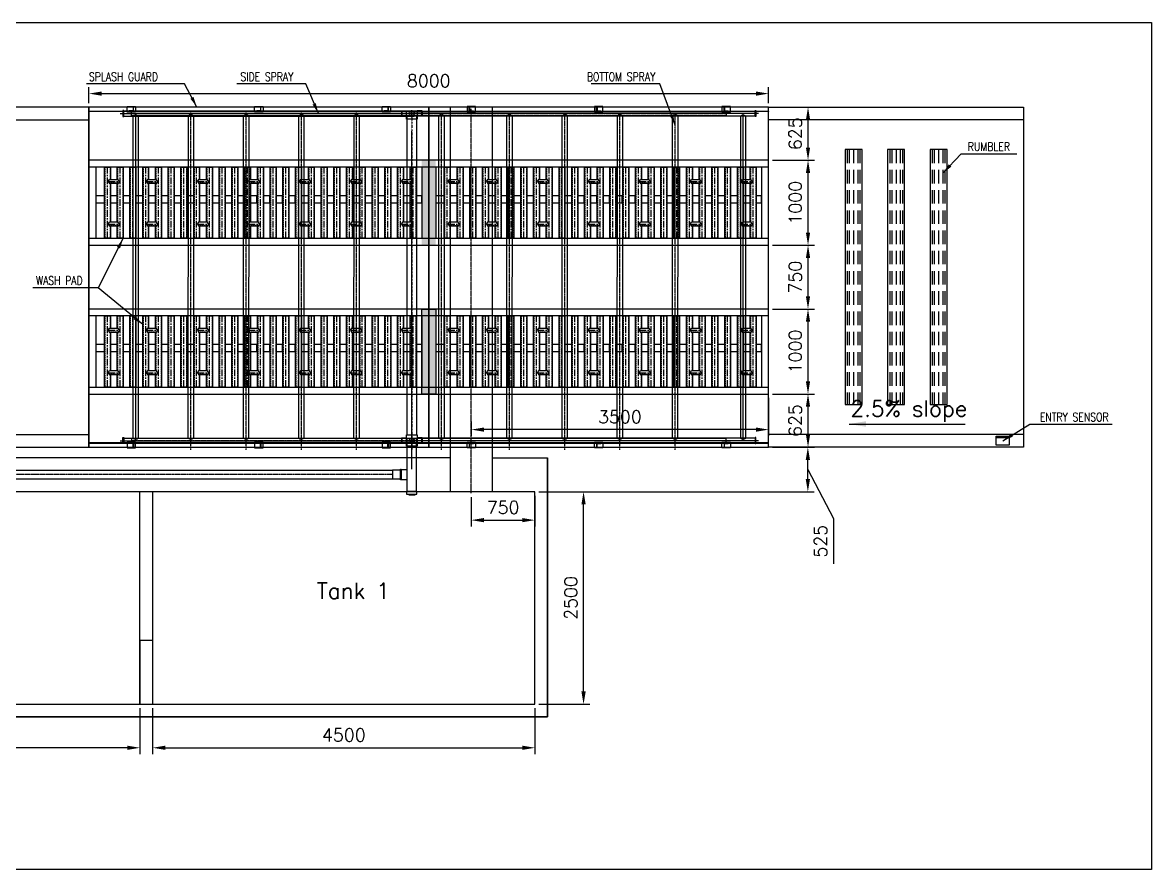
# Model space of a CAD drawing. Header units: millimetres. Extents: x 9 to 20222, y 20 to 9983.
# Drawn here: x 6935 to 20222, y 20 to 9983 of the extents above; entities that cross this region are included whole.
import ezdxf
from ezdxf.enums import TextEntityAlignment as Align

# ---------------------------------------------------------------- set-up
doc = ezdxf.new("R2010")
doc.units = ezdxf.units.MM
doc.header["$LTSCALE"] = 0.25
for name, pattern in [('CENTER', [50.8, 31.75, -6.35, 6.35, -6.35]), ('CENTER2', [1.125, 0.75, -0.125, 0.125, -0.125]), ('HIDDEN', [9.525, 6.35, -3.175])]:
    doc.linetypes.add(name, pattern=pattern)
for name, color, linetype in [('MAIN OBJECT', 3, 'Continuous'), ('PDF_Geometry', 7, 'Continuous'), ('WTS_TXT2', 3, 'Continuous')]:
    doc.layers.add(name, color=color, linetype=linetype)
doc.layers.add('WTS_DIM', color=1, linetype='Continuous', lineweight=15)
doc.styles.add('DIMTEXT', font='swisscl.ttf')
doc.styles.add('RomanS', font='romans.shx')
doc.styles.get("Standard").update_dxf_attribs({"font": 'arial.ttf'})
doc.dimstyles.new('50 DIM', dxfattribs={"dimscale": 50, "dimtxt": 2.5, "dimasz": 2.5, "dimexe": 2.25, "dimexo": 0.8, "dimgap": 0.8, "dimtad": 3, "dimdec": 1, "dimzin": 12, "dimdsep": 46, "dimtxsty": 'DIMTEXT', "dimcen": 0, "dimclrd": 256, "dimclre": 256, "dimclrt": 3, "dimazin": 3, "dimtfac": 1, "dimtdec": 1, "dimtmove": 0, "dimatfit": 0, "dimfxl": 2.25, "dimtolj": 1, "dimarcsym": 1})
doc.dimstyles.new('AM_ANSI$7', dxfattribs={"dimtxt": 0.12, "dimasz": 0.12, "dimexe": 0.1, "dimexo": 0.05, "dimgap": 0.06, "dimtad": 0, "dimtih": 1, "dimtoh": 1, "dimdec": 4, "dimzin": 7, "dimdsep": 46, "dimtxsty": 'Standard', "dimcen": 0, "dimclrd": 256, "dimclre": 256, "dimclrt": 2, "dimadec": 0, "dimazin": 2, "dimtp": 0.1, "dimtm": 0.1, "dimtfac": 0.71, "dimtdec": 4, "dimtofl": 0, "dimtmove": 0, "dimatfit": 3, "dimfxl": 1, "dimtolj": 1, "dimtzin": 7, "dimlwd": -1, "dimlwe": -1, "dimarcsym": 1})
doc.dimstyles.new('SPS-100', dxfattribs={"dimscale": 100, "dimtxt": 2.5, "dimasz": 2.5, "dimexe": 1, "dimexo": 0.625, "dimgap": 1, "dimtad": 1, "dimdec": 0, "dimdsep": 46, "dimtxsty": 'RomanS', "dimcen": 1, "dimclrd": 256, "dimclre": 256, "dimclrt": 4, "dimazin": 0, "dimtfac": 1, "dimtdec": 0, "dimtmove": 0, "dimatfit": 3, "dimfxl": 0.5, "dimarcsym": 1})

# ---------------------------------------------------------------- blocks, each defined once
blk = doc.blocks.new('*D72')
at = {"color": 1, "lineweight": -2, "transparency": 16777216}
for p, q in [((15763, 5613), (16255, 5613)), ((16180, 5138), (16180, 5463)), ((15763, 4988), (16255, 4988))]:
    blk.add_line(p, q, dxfattribs=at)
at = {"color": 1, "transparency": 16777216}
for points in [[(16155, 5463), (16205, 5463), (16180, 5613)], [(16155, 5138), (16205, 5138), (16180, 4988)]]:
    blk.add_solid(points, dxfattribs=at)
at = {"layer": 'Defpoints', "color": 0, "transparency": 16777216}
for p in [(15716, 5613), (16180, 5613), (15716, 4988)]:
    blk.add_point(p, dxfattribs=at)
at = {"color": 4, "transparency": 16777216, "insert": (16030, 5300), "char_height": 150, "attachment_point": 5, "rotation": 90, "style": 'RomanS', "bg_fill": 3, "box_fill_scale": 1.1, "bg_fill_color": 256, "bg_fill_true_color": 13158600, "bg_fill_transparency": 0}
blk.add_mtext('625', dxfattribs=at)
blk = doc.blocks.new('*D73')
at = {"color": 1, "lineweight": -2, "transparency": 16777216}
for p, q in [((15763, 6613), (16255, 6613)), ((16180, 5763), (16180, 6463)), ((15763, 5613), (16255, 5613))]:
    blk.add_line(p, q, dxfattribs=at)
at = {"color": 1, "transparency": 16777216}
for points in [[(16155, 6463), (16205, 6463), (16180, 6613)], [(16155, 5763), (16205, 5763), (16180, 5613)]]:
    blk.add_solid(points, dxfattribs=at)
at = {"layer": 'Defpoints', "color": 0, "transparency": 16777216}
for p in [(15716, 6613), (16180, 6613), (15716, 5613)]:
    blk.add_point(p, dxfattribs=at)
at = {"color": 4, "transparency": 16777216, "insert": (16030, 6113), "char_height": 150, "attachment_point": 5, "rotation": 90, "style": 'RomanS', "bg_fill": 3, "box_fill_scale": 1.1, "bg_fill_color": 256, "bg_fill_true_color": 13158600, "bg_fill_transparency": 0}
blk.add_mtext('1000', dxfattribs=at)
blk = doc.blocks.new('*D74')
at = {"color": 1, "lineweight": -2, "transparency": 16777216}
for p, q in [((15763, 7363), (16255, 7363)), ((16180, 6763), (16180, 7213)), ((15763, 6613), (16255, 6613))]:
    blk.add_line(p, q, dxfattribs=at)
at = {"color": 1, "transparency": 16777216}
for points in [[(16155, 7213), (16205, 7213), (16180, 7363)], [(16155, 6763), (16205, 6763), (16180, 6613)]]:
    blk.add_solid(points, dxfattribs=at)
at = {"layer": 'Defpoints', "color": 0, "transparency": 16777216}
for p in [(15716, 7363), (16180, 7363), (15716, 6613)]:
    blk.add_point(p, dxfattribs=at)
at = {"color": 4, "transparency": 16777216, "insert": (16030, 6988), "char_height": 150, "attachment_point": 5, "rotation": 90, "style": 'RomanS', "bg_fill": 3, "box_fill_scale": 1.1, "bg_fill_color": 256, "bg_fill_true_color": 13158600, "bg_fill_transparency": 0}
blk.add_mtext('750', dxfattribs=at)
blk = doc.blocks.new('*D75')
at = {"color": 1, "lineweight": -2, "transparency": 16777216}
for p, q in [((15763, 8363), (16255, 8363)), ((16180, 7513), (16180, 8213)), ((15763, 7363), (16255, 7363))]:
    blk.add_line(p, q, dxfattribs=at)
at = {"color": 1, "transparency": 16777216}
for points in [[(16155, 8213), (16205, 8213), (16180, 8363)], [(16155, 7513), (16205, 7513), (16180, 7363)]]:
    blk.add_solid(points, dxfattribs=at)
at = {"layer": 'Defpoints', "color": 0, "transparency": 16777216}
for p in [(15716, 8363), (16180, 8363), (15716, 7363)]:
    blk.add_point(p, dxfattribs=at)
at = {"color": 4, "transparency": 16777216, "insert": (16030, 7863), "char_height": 150, "attachment_point": 5, "rotation": 90, "style": 'RomanS', "bg_fill": 3, "box_fill_scale": 1.1, "bg_fill_color": 256, "bg_fill_true_color": 13158600, "bg_fill_transparency": 0}
blk.add_mtext('1000', dxfattribs=at)
blk = doc.blocks.new('*D76')
at = {"color": 1, "lineweight": -2, "transparency": 16777216}
for p, q in [((15763, 8988), (16255, 8988)), ((16180, 8513), (16180, 8838)), ((15763, 8363), (16255, 8363))]:
    blk.add_line(p, q, dxfattribs=at)
at = {"color": 1, "transparency": 16777216}
for points in [[(16155, 8838), (16205, 8838), (16180, 8988)], [(16155, 8513), (16205, 8513), (16180, 8363)]]:
    blk.add_solid(points, dxfattribs=at)
at = {"layer": 'Defpoints', "color": 0, "transparency": 16777216}
for p in [(15716, 8988), (16180, 8988), (15716, 8363)]:
    blk.add_point(p, dxfattribs=at)
at = {"color": 4, "transparency": 16777216, "insert": (16030, 8675), "char_height": 150, "attachment_point": 5, "rotation": 90, "style": 'RomanS', "bg_fill": 3, "box_fill_scale": 1.1, "bg_fill_color": 256, "bg_fill_true_color": 13158600, "bg_fill_transparency": 0}
blk.add_mtext('625', dxfattribs=at)
blk = doc.blocks.new('angle')
at = {"linetype": 'HIDDEN', "ltscale": 10}
for p, q in [((-31, 418), (-31, -418)), ((31, 418), (31, -418))]:
    blk.add_line(p, q, dxfattribs=at)
at = {"linetype": 'CENTER', "ltscale": 10}
blk.add_line((0, -418), (0, 418), dxfattribs=at)
blk.add_lwpolyline([(-35, 418), (35, 418), (35, -418), (-35, -418)], close=True)
blk = doc.blocks.new('*D62')
at = {"color": 1, "lineweight": -2, "transparency": 16777216}
for p, q in [((3817, 1916), (3817, 1376)), ((8317, 1916), (8317, 1376)), ((8167, 1451), (3967, 1451))]:
    blk.add_line(p, q, dxfattribs=at)
at = {"color": 1, "transparency": 16777216}
for points in [[(3967, 1476), (3967, 1426), (3817, 1451)], [(8167, 1476), (8167, 1426), (8317, 1451)]]:
    blk.add_solid(points, dxfattribs=at)
at = {"layer": 'Defpoints', "color": 0, "transparency": 16777216}
for p in [(3817, 1963), (8317, 1963), (3817, 1451)]:
    blk.add_point(p, dxfattribs=at)
at = {"color": 4, "transparency": 16777216, "insert": (6067, 1601), "char_height": 150, "attachment_point": 5, "style": 'RomanS', "bg_fill": 3, "box_fill_scale": 1.1, "bg_fill_color": 256, "bg_fill_true_color": 13158600, "bg_fill_transparency": 0}
blk.add_mtext('4500', dxfattribs=at)
blk = doc.blocks.new('dhdhhd')
blk.add_lwpolyline([(-4000, -1.5), (4000, -1.5), (4000, 1.5), (-4000, 1.5)], close=True)
for points in [[(-3525, -1.5), (-3475, -1.5), (-3475, -51.5), (-3478, -51.5, -0.4142136), (-3481, -48.5), (-3481, -13.5, 0.4142136), (-3487, -7.5), (-3522, -7.5, -0.4142136), (-3525, -4.5)], [(-2025, -1.5), (-1975, -1.5), (-1975, -51.5), (-1978, -51.5, -0.4142136), (-1981, -48.5), (-1981, -13.5, 0.4142136), (-1987, -7.5), (-2022, -7.5, -0.4142136), (-2025, -4.5)], [(-525, -1.5), (-475, -1.5), (-475, -51.5), (-478, -51.5, -0.4142136), (-481, -48.5), (-481, -13.5, 0.4142136), (-487, -7.5), (-522, -7.5, -0.4142136), (-525, -4.5)], [(525, -1.5), (475, -1.5), (475, -51.5), (478, -51.5, 0.4142136), (481, -48.5), (481, -13.5, -0.4142136), (487, -7.5), (522, -7.5, 0.4142136), (525, -4.5)], [(2025, -1.5), (1975, -1.5), (1975, -51.5), (1978, -51.5, 0.4142136), (1981, -48.5), (1981, -13.5, -0.4142136), (1987, -7.5), (2022, -7.5, 0.4142136), (2025, -4.5)], [(3525, -1.5), (3475, -1.5), (3475, -51.5), (3478, -51.5, 0.4142136), (3481, -48.5), (3481, -13.5, -0.4142136), (3487, -7.5), (3522, -7.5, 0.4142136), (3525, -4.5)]]:
    blk.add_lwpolyline(points, format="xyb", close=True)
at = {"layer": 'MAIN OBJECT', "color": 4}
for points in [[(-3450, 8.5), (-3550, 8.5), (-3550, -56.5), (-3450, -56.5)], [(-1950, 8.5), (-2050, 8.5), (-2050, -56.5), (-1950, -56.5)], [(-450, 8.5), (-550, 8.5), (-550, -56.5), (-450, -56.5)], [(450, 8.5), (550, 8.5), (550, -56.5), (450, -56.5)], [(1950, 8.5), (2050, 8.5), (2050, -56.5), (1950, -56.5)], [(3450, 8.5), (3550, 8.5), (3550, -56.5), (3450, -56.5)]]:
    blk.add_lwpolyline(points, close=True, dxfattribs=at)
blk = doc.blocks.new('angle2')
at = {"linetype": 'HIDDEN', "ltscale": 10}
for p, q in [((-181, 836), (-181, 0)), ((-119, 836), (-119, 693)), ((-31, 836), (-31, 693)), ((31, 836), (31, 0)), ((-23, 689), (-127, 689)), ((-23, 647), (-127, 647)), ((-119, 643), (-119, 193)), ((-31, 643), (-31, 193)), ((-23, 189), (-127, 189)), ((-23, 147), (-127, 147)), ((-119, 143), (-119, 0)), ((-31, 143), (-31, 0))]:
    blk.add_line(p, q, dxfattribs=at)
at = {"linetype": 'CENTER', "ltscale": 10}
for p, q in [((-150, 0), (-150, 836)), ((0, 0), (0, 836)), ((-140, 668), (-10, 668)), ((-140, 168), (-10, 168))]:
    blk.add_line(p, q, dxfattribs=at)
for points in [[(-115, 143), (-115, 0), (-185, 0), (-185, 836)], [(-185, 836), (-115, 836), (-115, 693)], [(-35, 693), (-35, 836)], [(-35, 836), (35, 836), (35, 0), (-35, 0), (-35, 143)], [(-140, 668), (-124, 693)], [(-140, 668), (-124, 643)], [(-124, 693), (-26, 693)], [(-10, 668), (-26, 693)], [(-10, 668), (-26, 643)], [(-26, 643), (-124, 643)], [(-115, 643), (-115, 193)], [(-35, 193), (-35, 643)], [(-140, 168), (-124, 193)], [(-140, 168), (-124, 143)], [(-124, 193), (-26, 193)], [(-26, 143), (-124, 143)], [(-10, 168), (-26, 193)], [(-10, 168), (-26, 143)]]:
    blk.add_lwpolyline(points)
blk = doc.blocks.new('ewsd')
for points in [[(-3918, -41), (-3817, -41), (-3817, 41), (-3918, 41)], [(-3747, -41), (-3667, -41), (-3667, 41), (-3747, 41)], [(-3597, -41), (-3517, -41), (-3517, 41), (-3597, 41)], [(-3447, -41), (-3367, -41), (-3367, 41), (-3447, 41)], [(-3297, -41), (-3217, -41), (-3217, 41), (-3297, 41)], [(-3147, -41), (-3067, -41), (-3067, 41), (-3147, 41)], [(-2997, -41), (-2917, -41), (-2917, 41), (-2997, 41)], [(-2847, -41), (-2767, -41), (-2767, 41), (-2847, 41)], [(-2697, -41), (-2617, -41), (-2617, 41), (-2697, 41)], [(-2547, -41), (-2467, -41), (-2467, 41), (-2547, 41)], [(-2397, -41), (-2317, -41), (-2317, 41), (-2397, 41)], [(-2251, -41), (-2172, -41), (-2172, 41), (-2251, 41)], [(-2101, -41), (-2022, -41), (-2022, 41), (-2101, 41)], [(-1951, -41), (-1872, -41), (-1872, 41), (-1951, 41)], [(-1801, -41), (-1722, -41), (-1722, 41), (-1801, 41)], [(-1651, -41), (-1572, -41), (-1572, 41), (-1651, 41)], [(-1497, -41), (-1417, -41), (-1417, 41), (-1497, 41)], [(-1347, -41), (-1267, -41), (-1267, 41), (-1347, 41)], [(-1197, -41), (-1117, -41), (-1117, 41), (-1197, 41)], [(-1047, -41), (-967, -41), (-967, 41), (-1047, 41)], [(-897, -41), (-817, -41), (-817, 41), (-897, 41)], [(-747, -41), (-667, -41), (-667, 41), (-747, 41)], [(-597, -41), (-517, -41), (-517, 41), (-597, 41)], [(-447, -41), (-367, -41), (-367, 41), (-447, 41)], [(-297, -41), (-217, -41), (-217, 41), (-297, 41)], [(-147, -41), (-82, -41), (-82, 41), (-147, 41)]]:
    blk.add_lwpolyline(points, close=True)
blk = doc.blocks.new('*D63')
at = {"color": 1, "lineweight": -2, "transparency": 16777216}
for p, q in [((13013, 4463), (13613, 4463)), ((13538, 2113), (13538, 4313)), ((13013, 1963), (13613, 1963))]:
    blk.add_line(p, q, dxfattribs=at)
at = {"color": 1, "transparency": 16777216}
for points in [[(13513, 4313), (13563, 4313), (13538, 4463)], [(13513, 2113), (13563, 2113), (13538, 1963)]]:
    blk.add_solid(points, dxfattribs=at)
at = {"layer": 'Defpoints', "color": 0, "transparency": 16777216}
for p in [(12966, 4463), (13538, 4463), (12966, 1963)]:
    blk.add_point(p, dxfattribs=at)
at = {"color": 4, "transparency": 16777216, "insert": (13388, 3213), "char_height": 150, "attachment_point": 5, "rotation": 90, "style": 'RomanS', "bg_fill": 3, "box_fill_scale": 1.1, "bg_fill_color": 256, "bg_fill_true_color": 13158600, "bg_fill_transparency": 0}
blk.add_mtext('2500', dxfattribs=at)
blk = doc.blocks.new('*D69')
at = {"color": 1, "lineweight": -2, "transparency": 16777216}
for p, q in [((15763, 4988), (16253, 4988)), ((16178, 4613), (16178, 4838)), ((16178, 4725), (16478, 4149)), ((13013, 4463), (16253, 4463)), ((16478, 4149), (16478, 3613))]:
    blk.add_line(p, q, dxfattribs=at)
at = {"color": 1, "transparency": 16777216}
for points in [[(16153, 4838), (16203, 4838), (16178, 4988)], [(16153, 4613), (16203, 4613), (16178, 4463)]]:
    blk.add_solid(points, dxfattribs=at)
at = {"layer": 'Defpoints', "color": 0, "transparency": 16777216}
for p in [(15716, 4988), (16178, 4988), (12966, 4463)]:
    blk.add_point(p, dxfattribs=at)
at = {"color": 4, "transparency": 16777216, "insert": (16328, 3881), "char_height": 150, "attachment_point": 5, "rotation": 90, "style": 'RomanS', "bg_fill": 3, "box_fill_scale": 1.1, "bg_fill_color": 256, "bg_fill_true_color": 13158600, "bg_fill_transparency": 0}
blk.add_mtext('525', dxfattribs=at)
blk = doc.blocks.new('*D71')
at = {"color": 1, "lineweight": -2, "transparency": 16777216}
for p, q in [((8466, 1916), (8466, 1376)), ((12966, 1916), (12966, 1376)), ((8616, 1451), (12816, 1451))]:
    blk.add_line(p, q, dxfattribs=at)
at = {"color": 1, "transparency": 16777216}
for points in [[(8616, 1476), (8616, 1426), (8466, 1451)], [(12816, 1476), (12816, 1426), (12966, 1451)]]:
    blk.add_solid(points, dxfattribs=at)
at = {"layer": 'Defpoints', "color": 0, "transparency": 16777216}
for p in [(8466, 1963), (12966, 1963), (12966, 1451)]:
    blk.add_point(p, dxfattribs=at)
at = {"color": 4, "transparency": 16777216, "insert": (10716, 1601), "char_height": 150, "attachment_point": 5, "style": 'RomanS', "bg_fill": 3, "box_fill_scale": 1.1, "bg_fill_color": 256, "bg_fill_true_color": 13158600, "bg_fill_transparency": 0}
blk.add_mtext('4500', dxfattribs=at)
blk = doc.blocks.new('*D65')
at = {"color": 1, "lineweight": -2, "transparency": 16777216}
for p, q in [((12216, 4399), (12216, 4054)), ((12966, 4416), (12966, 4054)), ((12366, 4129), (12816, 4129))]:
    blk.add_line(p, q, dxfattribs=at)
at = {"color": 1, "transparency": 16777216}
for points in [[(12366, 4154), (12366, 4104), (12216, 4129)], [(12816, 4154), (12816, 4104), (12966, 4129)]]:
    blk.add_solid(points, dxfattribs=at)
at = {"layer": 'Defpoints', "color": 0, "transparency": 16777216}
for p in [(12216, 4446), (12966, 4463), (12966, 4129)]:
    blk.add_point(p, dxfattribs=at)
at = {"color": 4, "transparency": 16777216, "insert": (12591, 4279), "char_height": 150, "attachment_point": 5, "style": 'RomanS', "bg_fill": 3, "box_fill_scale": 1.1, "bg_fill_color": 256, "bg_fill_true_color": 13158600, "bg_fill_transparency": 0}
blk.add_mtext('750', dxfattribs=at)
blk = doc.blocks.new('*D66')
at = {"color": 1, "lineweight": -2, "transparency": 16777216}
for p, q in [((15716, 5566), (15716, 5119)), ((12216, 5291), (12216, 5119)), ((15566, 5194), (12366, 5194))]:
    blk.add_line(p, q, dxfattribs=at)
at = {"color": 1, "transparency": 16777216}
for points in [[(12366, 5219), (12366, 5169), (12216, 5194)], [(15566, 5219), (15566, 5169), (15716, 5194)]]:
    blk.add_solid(points, dxfattribs=at)
at = {"layer": 'Defpoints', "color": 0, "transparency": 16777216}
for p in [(15716, 5613), (12216, 5338), (12216, 5194)]:
    blk.add_point(p, dxfattribs=at)
at = {"color": 4, "transparency": 16777216, "insert": (13966, 5344), "char_height": 150, "attachment_point": 5, "style": 'RomanS', "bg_fill": 3, "box_fill_scale": 1.1, "bg_fill_color": 256, "bg_fill_true_color": 13158600, "bg_fill_transparency": 0}
blk.add_mtext('3500', dxfattribs=at)
blk = doc.blocks.new('*D67')
at = {"color": 1, "lineweight": -2, "transparency": 16777216}
for p, q in [((7716, 9035), (7716, 9222)), ((15716, 9035), (15716, 9222)), ((7866, 9147), (15566, 9147))]:
    blk.add_line(p, q, dxfattribs=at)
at = {"color": 1, "transparency": 16777216}
for points in [[(7866, 9172), (7866, 9122), (7716, 9147)], [(15566, 9172), (15566, 9122), (15716, 9147)]]:
    blk.add_solid(points, dxfattribs=at)
at = {"layer": 'Defpoints', "color": 0, "transparency": 16777216}
for p in [(15716, 9147), (7716, 8988), (15716, 8988)]:
    blk.add_point(p, dxfattribs=at)
at = {"color": 4, "transparency": 16777216, "insert": (11716, 9297), "char_height": 150, "attachment_point": 5, "style": 'RomanS', "bg_fill": 3, "box_fill_scale": 1.1, "bg_fill_color": 256, "bg_fill_true_color": 13158600, "bg_fill_transparency": 0}
blk.add_mtext('8000', dxfattribs=at)
blk = doc.blocks.new('RUMBLER')
at = {"linetype": 'HIDDEN', "ltscale": 100}
for p, q in [((-75, 500), (-75, -2500)), ((-50, 500), (-50, -2500)), ((0, 500), (0, -2500)), ((50, 500), (50, -2500)), ((75, 500), (75, -2500))]:
    blk.add_line(p, q, dxfattribs=at)
blk.add_lwpolyline([(-100, -2500), (100, -2500), (100, 500), (-100, 500)], close=True)
blk = doc.blocks.new('Pipe1')
at = {"color": 1}
for p, q in [((5197389, 3391352, 655807), (5200851, 3391352, 655807)), ((5197571, 3387504, 655807), (5197571, 3391352, 655807)), ((5204903, 3391352, 655807), (5200791, 3391352, 655807)), ((5200821, 3391309, 655807), (5200821, 3391391, 655807)), ((5204721, 3387504, 655807), (5204721, 3391352, 655807)), ((5197389, 3387504, 655807), (5200851, 3387504, 655807)), ((5204903, 3387504, 655807), (5200791, 3387504, 655807)), ((5200821, 3387459, 655807), (5200821, 3387541, 655807))]:
    blk.add_line(p, q, dxfattribs=at)
at = {"color": 4}
for p, q in [((5200848, 3391382, 655807), (5197430, 3391382, -12791)), ((5197430, 3391322, -12791), (5200849, 3391322, 655807)), ((5200764, 3391323, 655807), (5200764, 3387571, 655807)), ((5200765, 3391352, 655807), (5200765, 3391352, 655807)), ((5200791, 3391353, 655807), (5200791, 3391353, 655807)), ((5204861, 3391322, -12791), (5200793, 3391322, 655807)), ((5200794, 3391382, 655807), (5204861, 3391382, -12791)), ((5200878, 3391322, 641893), (5200878, 3387571, 655807)), ((5197431, 3387534, -4035), (5200698, 3387534, 635055)), ((5200698, 3387474, 635051), (5197431, 3387474, -4035)), ((5200765, 3387503, 655807), (5200765, 3387503, 655807)), ((5204861, 3387534, -4035), (5200944, 3387534, 635055)), ((5200944, 3387474, 635051), (5204861, 3387474, -4035))]:
    blk.add_line(p, q, dxfattribs=at)
at = {"color": 3, "lineweight": -3, "ltscale": 2000}
for p, q in [((5200698, 3391384, 655807), (5200698, 3391322, 655807)), ((5200698, 3391384, 655807), (5200758, 3391384, 655807)), ((5200698, 3391322, 655807), (5200758, 3391322, 655807)), ((5200704, 3391384, 655807), (5200705, 3391322, 655807)), ((5200944, 3391384, 655807), (5200883, 3391384, 655807)), ((5200944, 3391322, 655807), (5200883, 3391322, 655807)), ((5200937, 3391384, 655807), (5200937, 3391322, 655807)), ((5200944, 3391384, 655807), (5200944, 3391322, 655807)), ((5200698, 3387536, 655807), (5200698, 3387474, 655807)), ((5200698, 3387536, 655807), (5200759, 3387536, 655807)), ((5200698, 3387474, 655807), (5200759, 3387474, 655807)), ((5200705, 3387536, 655807), (5200705, 3387474, 655807)), ((5200944, 3387536, 655807), (5200883, 3387536, 655807)), ((5200944, 3387474, 655807), (5200883, 3387474, 655807)), ((5200937, 3387536, 655807), (5200937, 3387474, 655807)), ((5200944, 3387536, 655807), (5200944, 3387474, 655807))]:
    blk.add_line(p, q, dxfattribs=at)
at = {"color": 1, "linetype": 'CENTER2'}
blk.add_line((5200821, 3391353, 655807), (5200821, 3387399, 655807), dxfattribs=at)
at = {"color": 152, "lineweight": -3}
blk.add_line((5200821, 3387170, 655807), (5200821, 3391147, 655807), dxfattribs=at)
for points in [[(5197421, 3391317), (5197431, 3391317), (5197431, 3391387), (5197421, 3391387)], [(5197426, 3391387), (5197426, 3391387), (5197426, 3391317), (5197426, 3391317)], [(5204871, 3391317), (5204861, 3391317), (5204861, 3391387), (5204871, 3391387)], [(5204866, 3391387), (5204866, 3391387), (5204866, 3391317), (5204866, 3391317)], [(5197421, 3387540), (5197431, 3387540), (5197431, 3387469), (5197421, 3387469)], [(5197426, 3387469), (5197426, 3387469), (5197426, 3387540), (5197426, 3387540)], [(5204871, 3387540), (5204861, 3387540), (5204861, 3387469), (5204871, 3387469)], [(5204866, 3387469), (5204866, 3387469), (5204866, 3387540), (5204866, 3387540)]]:
    blk.add_lwpolyline(points, close=True)
at = {"color": 4, "elevation": 655807}
for points in [[(5197541, 3387534), (5197541, 3391322)], [(5197601, 3391322), (5197601, 3387534)], [(5204691, 3391322), (5204691, 3387534)], [(5204751, 3387534), (5204751, 3391322)]]:
    blk.add_lwpolyline(points, dxfattribs=at)
at = {"color": 3, "lineweight": -3, "ltscale": 2000, "elevation": 655807}
for points in [[(5200759, 3391384), (5200883, 3391384), (5200883, 3391287), (5200758, 3391287)], [(5200759, 3387571), (5200883, 3387571), (5200883, 3387439), (5200759, 3387438)]]:
    blk.add_lwpolyline(points, close=True, dxfattribs=at)
at = {"color": 3, "lineweight": -3, "ltscale": 2000}
for centre in [(5200821, 3391353, 655807), (5200821, 3387504, 655807)]:
    blk.add_circle(centre, 30, dxfattribs=at)
at = {"color": 4}
for centre, radius, start, end in [((5197570, 3391292, 8759), 42.4, 45, 135), ((5200821, 3391353, 655807), 30, 269.8682, 90.1318), ((5204722, 3391292, 8759), 42.4, 45, 135), ((5197571, 3387564, 655807), 42.4, 225, 315), ((5200821, 3387504, 655807), 30, 269.8682, 90.1318), ((5204721, 3387564, 655807), 42.4, 225, 315)]:
    blk.add_arc(centre, radius, start, end, dxfattribs=at)
blk = doc.blocks.new('nb')
at = {"color": 1, "linetype": 'CENTER2', "ltscale": 50}
for p, q in [((5196941, 3387396, -667669), (5196941, 3391360, -667669)), ((5197591, 3387396, -667669), (5197591, 3391360, -667669)), ((5198241, 3387396, -667669), (5198241, 3391360, -667669)), ((5198891, 3387396, -667669), (5198891, 3391360, -667669)), ((5199891, 3387396, -667669), (5199891, 3391360, -667669)), ((5200691, 3387396, -667669), (5200691, 3391360, -667669)), ((5201341, 3387396, -667669), (5201341, 3391360, -667669)), ((5201991, 3387396, -667669), (5201991, 3391360, -667669)), ((5202641, 3387396, -667669), (5202641, 3391360, -667669))]:
    blk.add_line(p, q, dxfattribs=at)
at = {"color": 252, "elevation": 0}
for points in [[(5196910, 3387534), (5196911, 3391325)], [(5196971, 3391325), (5196970, 3387534)], [(5197560, 3387534), (5197561, 3391325)], [(5197621, 3391325), (5197620, 3387534)], [(5198210, 3387534), (5198211, 3391325)], [(5198271, 3391325), (5198270, 3387534)], [(5198860, 3387534), (5198861, 3391325)], [(5198921, 3391325), (5198920, 3387534)], [(5199860, 3387534), (5199861, 3391325)], [(5199921, 3391325), (5199920, 3387534)], [(5200660, 3387534), (5200661, 3391325)], [(5200721, 3391325), (5200720, 3387534)], [(5201310, 3387534), (5201311, 3391325)], [(5201371, 3391325), (5201370, 3387534)], [(5201960, 3387534), (5201961, 3391325)], [(5202021, 3391325), (5202020, 3387534)], [(5202610, 3387534), (5202611, 3391325)], [(5202671, 3391325), (5202670, 3387534)]]:
    blk.add_lwpolyline(points, dxfattribs=at)
at = {"color": 252}
for centre, start, end in [((5196941, 3391295), 45, 135), ((5197591, 3391295), 45, 135), ((5198241, 3391295), 45, 135), ((5198891, 3391295), 45, 135), ((5199891, 3391295), 45, 135), ((5200691, 3391295), 45, 135), ((5201341, 3391295), 45, 135), ((5201991, 3391295), 45, 135), ((5202641, 3391295), 45, 135), ((5196940, 3387564), 225, 315), ((5197590, 3387564), 225, 315), ((5198240, 3387564), 225, 315), ((5198890, 3387564), 225, 315), ((5199890, 3387564), 225, 315), ((5200690, 3387564), 225, 315), ((5201340, 3387564), 225, 315), ((5201990, 3387564), 225, 315), ((5202640, 3387564), 225, 315)]:
    blk.add_arc(centre, 42.4, start, end, dxfattribs=at)

msp = doc.modelspace()

# ---------------------------------------------------------------- hatches: boundary and pattern name
h = msp.add_hatch()
h.set_pattern_fill('AR-CONC', color=256, scale=3)
h.set_pattern_definition([(50, (-21842.17, -32893.236), (21.5178055, -1.882564), [2.25, -24.75]), (355, (-21842.17, -32893.236), (-4.16254, 22.565764), [1.8, -19.8]), (100.451444, (-21840.377, -32893.393), (17.355265, 20.6832), [1.912206, -21.034263]), (46.1842, (-21842.17, -32887.236), (32.01724, -4.965578), [3.375, -37.125]), (96.635635, (-21839.502, -32887.65), (28.039858, 29.223558), [2.86831, -31.551413]), (351.184164, (-21842.17, -32887.236), (28.039858, 29.223558), [2.7, -29.7]), (21, (-21839.17, -32888.736), (17.9072116, -12.078567), [2.25, -24.75]), (326, (-21839.17, -32888.736), (7.29946, 21.754501), [1.8, -19.8]), (71.451445, (-21837.678, -32889.743), (25.206671, 9.6759346), [1.912206, -21.034263]), (37.5, (-21842.17, -32893.236), (0.3647957, 9.9868156), [0, -19.56, 0, -20.1, 0, -19.875]), (7.5, (-21842.17, -32893.236), (7.8920861, 11.8323514), [0, -11.46, 0, -19.11, 0, -7.575]), (327.5, (-21848.86, -32893.236), (16.0146731, -0.6766462), [0, -7.5, 0, -23.4, 0, -31.05]), (317.5, (-21851.86, -32893.236), (17.495585, 3.0031495), [0, -9.75, 0, -15.54, 0, -22.05])])
h.paths.add_polyline_path([(11634.1, 8363), (11798.1, 8363), (11798.1, 7363), (11634.1, 7363)])
h = msp.add_hatch()
h.set_pattern_fill('AR-CONC', color=256, scale=3)
h.set_pattern_definition([(50, (-21842.17, -34643.236), (21.5178055, -1.882564), [2.25, -24.75]), (355, (-21842.17, -34643.236), (-4.16254, 22.565764), [1.8, -19.8]), (100.451444, (-21840.377, -34643.393), (17.355265, 20.6832), [1.912206, -21.034263]), (46.1842, (-21842.17, -34637.236), (32.01724, -4.965578), [3.375, -37.125]), (96.635635, (-21839.502, -34637.65), (28.039858, 29.223558), [2.86831, -31.551413]), (351.184164, (-21842.17, -34637.236), (28.039858, 29.223558), [2.7, -29.7]), (21, (-21839.17, -34638.736), (17.9072116, -12.078567), [2.25, -24.75]), (326, (-21839.17, -34638.736), (7.29946, 21.754501), [1.8, -19.8]), (71.451445, (-21837.678, -34639.743), (25.206671, 9.6759346), [1.912206, -21.034263]), (37.5, (-21842.17, -34643.236), (0.3647957, 9.9868156), [0, -19.56, 0, -20.1, 0, -19.875]), (7.5, (-21842.17, -34643.236), (7.8920861, 11.8323514), [0, -11.46, 0, -19.11, 0, -7.575]), (327.5, (-21848.86, -34643.236), (16.0146731, -0.6766462), [0, -7.5, 0, -23.4, 0, -31.05]), (317.5, (-21851.86, -34643.236), (17.495585, 3.0031495), [0, -9.75, 0, -15.54, 0, -22.05])])
h.paths.add_polyline_path([(11634.1, 6613), (11798.1, 6613), (11798.1, 5613), (11634.1, 5613)])

# ---------------------------------------------------------------- linework, layer by layer
for p, q in [((4716.1, 8838), (7716.1, 8838)), ((4716.1, 5138), (7716.1, 5138)), ((11506.6, 4424.1), (11506.6, 4433.6))]:
    msp.add_line(p, q)
for points in [[(4716.1, 4988), (7716.1, 4988), (7716.1, 8988), (4716.1, 8988)], [(7716.1, 4988), (11716.1, 4988), (11716.1, 8988), (7716.1, 8988)], [(8216.1, 8936.5), (15216.1, 8936.5), (15216.1, 8886.5), (8216.1, 8886.5)], [(11716.1, 4988), (15716.1, 4988), (15716.1, 8988), (11716.1, 8988)], [(7716.1, 7363), (11716.1, 7363), (11716.1, 8363), (7716.1, 8363)], [(7716.1, 7445), (11716.1, 7445), (11716.1, 8281), (7716.1, 8281)], [(11716.1, 7363), (15716.1, 7363), (15716.1, 8363), (11716.1, 8363)], [(7716.1, 5613), (11716.1, 5613), (11716.1, 6613), (7716.1, 6613)], [(7716.1, 5695), (11716.1, 5695), (11716.1, 6531), (7716.1, 6531)], [(11634.1, 6613), (11798.1, 6613), (11798.1, 5613), (11634.1, 5613)], [(11716.1, 5613), (15716.1, 5613), (15716.1, 6613), (11716.1, 6613)], [(11716.1, 5695), (15716.1, 5695), (15716.1, 6531), (11716.1, 6531)], [(8216.1, 5039.5), (15216.1, 5039.5), (15216.1, 5089.5), (8216.1, 5089.5)], [(11459, 4465.3), (11573.3, 4465.3), (11573.3, 5089.5), (11459, 5089.5)], [(18393.6, 5115.2), (18549.2, 5115.2), (18549.2, 5010.5), (18393.6, 5010.5)], [(11382.8, 4728.8), (11392.3, 4728.8), (11392.3, 4601.9), (11382.8, 4601.9)], [(11392.3, 4725.7), (11459, 4725.7), (11459, 4605), (11392.3, 4605)], [(3816.5, 1963), (8316.7, 1963), (8316.7, 4463), (3816.5, 4463)], [(11454.1, 4433.6), (11576.5, 4433.6), (11576.5, 4465.3), (11454.1, 4465.3)], [(11484.4, 4433.6), (11551.1, 4433.6), (11551.1, 4424.1), (11484.4, 4424.1)]]:
    msp.add_lwpolyline(points, close=True)
at = {"color": 1, "linetype": 'CENTER2', "ltscale": 50}
for points in [[(8216.1, 8911.5), (15216.1, 8911.5)], [(12216, 4446.2), (12216, 8967.2)], [(11290.8, 4665.3), (3534, 4665.3)]]:
    msp.add_lwpolyline(points, dxfattribs=at)
for points in [[(11966.1, 8988), (11966.1, 4467)], [(12466.1, 4467), (12466.1, 8988)], [(7798.1, 8281), (7798.1, 7445)], [(11634.1, 8281), (11634.1, 7445)], [(11798.1, 8281), (11798.1, 7445)], [(15634.1, 8281), (15634.1, 7445)], [(7798.1, 6531), (7798.1, 5695)], [(11634.1, 6531), (11634.1, 5695)], [(11798.1, 6531), (11798.1, 5695)], [(15634.1, 6531), (15634.1, 5695)], [(18393.6, 5101.9), (18549.2, 5101.9)], [(11966.1, 4863), (2514.9, 4863), (2514.9, 1813.8)], [(3534.3, 4715.3), (11290.8, 4715.3)], [(11382.8, 4614.6), (11382.8, 4716.1), (11290.8, 4716.1), (11290.8, 4614.6)], [(11290.8, 4614.6), (11382.8, 4614.6), (11382.8, 4716.1), (11290.8, 4716.1), (11290.8, 4614.6)], [(3534.3, 4615.3), (11290.8, 4615.3)], [(11966.1, 4463), (8465.9, 4463), (8465.9, 1963)], [(12966.1, 4047.8), (12966.1, 4463), (12466.1, 4463)], [(8465.9, 1963), (12966.1, 1963), (12966.1, 3547.8)]]:
    msp.add_lwpolyline(points)
msp.add_circle((11516.1, 5064.5), 25)
at = {"layer": 'PDF_Geometry', "lineweight": 25}
for points in [[(2565.7, 4863), (2514.9, 4863), (2514.9, 1813.8), (13115.3, 1813.8), (13115.3, 4047.8), (13115.3, 1813.8), (2514.9, 1813.8)], [(12466.1, 4863), (13115.3, 4863), (13115.3, 4047.8), (13115.3, 4863)]]:
    msp.add_lwpolyline(points, dxfattribs=at)

# ---------------------------------------------------------------- block references
for name, p in [('angle2', (8084.1, 7445)), ('angle', (8234.1, 7863)), ('angle2', (8534.1, 7445)), ('angle', (8684.1, 7863)), ('angle', (8834.1, 7863)), ('angle2', (9134.1, 7445)), ('angle', (9284.1, 7863)), ('angle', (9434.1, 7863)), ('angle2', (9734.1, 7445)), ('angle', (9884.1, 7863)), ('angle', (10034.1, 7863)), ('angle2', (10334.1, 7445)), ('angle', (10484.1, 7863)), ('angle', (10634.1, 7863)), ('angle2', (10934.1, 7445)), ('angle', (11084.1, 7863)), ('angle', (11234.1, 7863)), ('angle2', (11534.1, 7445)), ('angle2', (12084.1, 7445)), ('angle', (12234.1, 7863)), ('angle2', (12534.1, 7445)), ('angle', (12684.1, 7863)), ('angle', (12834.1, 7863)), ('angle2', (13134.1, 7445)), ('angle', (13284.1, 7863)), ('angle', (13434.1, 7863)), ('angle2', (13734.1, 7445)), ('angle', (13884.1, 7863)), ('angle', (14034.1, 7863)), ('angle2', (14334.1, 7445)), ('angle', (14484.1, 7863)), ('angle', (14634.1, 7863)), ('angle2', (14934.1, 7445)), ('angle', (15084.1, 7863)), ('angle', (15234.1, 7863)), ('angle2', (15534.1, 7445)), ('ewsd', (11716.1, 7904)), ('ewsd', (15716.1, 7904)), ('angle2', (8084.1, 5695)), ('angle', (8234.1, 6113)), ('angle2', (8534.1, 5695)), ('angle', (8684.1, 6113)), ('angle', (8834.1, 6113)), ('angle2', (9134.1, 5695)), ('angle', (9284.1, 6113)), ('angle', (9434.1, 6113)), ('angle2', (9734.1, 5695)), ('angle', (9884.1, 6113)), ('angle', (10034.1, 6113)), ('angle2', (10334.1, 5695)), ('angle', (10484.1, 6113)), ('angle', (10634.1, 6113)), ('angle2', (10934.1, 5695)), ('angle', (11084.1, 6113)), ('angle', (11234.1, 6113)), ('angle2', (11534.1, 5695)), ('angle2', (12084.1, 5695)), ('angle', (12234.1, 6113)), ('angle2', (12534.1, 5695)), ('angle', (12684.1, 6113)), ('angle', (12834.1, 6113)), ('angle2', (13134.1, 5695)), ('angle', (13284.1, 6113)), ('angle', (13434.1, 6113)), ('angle2', (13734.1, 5695)), ('angle', (13884.1, 6113)), ('angle', (14034.1, 6113)), ('angle2', (14334.1, 5695)), ('angle', (14484.1, 6113)), ('angle', (14634.1, 6113)), ('angle2', (14934.1, 5695)), ('angle', (15084.1, 6113)), ('angle', (15234.1, 6113)), ('angle2', (15534.1, 5695)), ('ewsd', (11716.1, 6154)), ('ewsd', (15716.1, 6154))]:
    msp.add_blockref(name, p)

# ---------------------------------------------------------------- texts
at = {"layer": 'WTS_TXT2', "style": 'RomanS', "width": 0.8}
for s, p in [('SPLASH GUARD', (8122.5, 9345.1, 0)), ('RUMBLER', (18308.7, 8523.9, 0)), ('WASH PAD', (7368.1, 6948.2, 0)), ('ENTRY SENSOR', (19313.2, 5341.3, 0))]:
    msp.add_text(s, height=100, dxfattribs=at).set_placement(p, align=Align.MIDDLE)

# ---------------------------------------------------------------- leaders
at = {"layer": 'WTS_DIM'}
for points in [[(8987.9, 8988, 0), (8839.5, 9260.4, 0), (7687.9, 9260.4, 0)], [(17766.1, 8211.3, 0), (17983.6, 8439.2, 0), (18638.2, 8439.2, 0)], [(8119.5, 7445, 0), (7826.6, 6863.5, 0), (7054.2, 6863.5, 0)], [(8348.8, 6430.2, 0), (7826.6, 6863.5, 0), (7313.9, 6863.5, 0)], [(18471.4, 5062.8, 0), (18791.8, 5256.7, 0), (19760, 5256.7, 0)]]:
    msp.add_leader(points, dimstyle='50 DIM', override={"dimexe": 1, "dimadec": 1}, dxfattribs=at)

# ---------------------------------------------------------------- next in the draw order: dimensions: what is measured, and where the dimension line sits
for base, p1, p2, picture, middle in [((16180, 5613), (15716.1, 4988), (15716.1, 5613), '*D72', (16030, 5300.5)), ((13537.9, 4463), (12966.1, 1963), (12966.1, 4463), '*D63', (13387.9, 3213))]:
    dim = msp.add_linear_dim(base=base, p1=p1, p2=p2, angle=90, dimstyle='SPS-100', override={"dimscale": 75, "dimtxt": 2, "dimasz": 2, "dimclrd": 1, "dimclre": 1, "dimtmove": 1, "dimtfill": 1})
    dim.commit()
    dim.dimension.update_dxf_attribs({"geometry": picture, "text_midpoint": middle})
dim = msp.add_linear_dim(base=(3816.5, 1451.2), p1=(8316.7, 1963), p2=(3816.5, 1963), dimstyle='SPS-100', override={"dimscale": 75, "dimtxt": 2, "dimasz": 2, "dimclrd": 1, "dimclre": 1, "dimtmove": 1, "dimtfill": 1})
dim.commit()
dim.dimension.update_dxf_attribs({"geometry": '*D62', "text_midpoint": (6066.6, 1601.2)})

# ---------------------------------------------------------------- next in the draw order: linework, layer by layer
msp.add_line((18716.1, 5138), (15716.1, 5138))

# ---------------------------------------------------------------- next in the draw order: block references
msp.add_blockref('dhdhhd', (11716.1, 5038))

# ---------------------------------------------------------------- next in the draw order: dimensions: what is measured, and where the dimension line sits
dim = msp.add_linear_dim(base=(16180, 6613), p1=(15716.1, 5613), p2=(15716.1, 6613), angle=90, dimstyle='SPS-100', override={"dimscale": 75, "dimtxt": 2, "dimasz": 2, "dimclrd": 1, "dimclre": 1, "dimtmove": 1, "dimtfill": 1})
dim.commit()
dim.dimension.update_dxf_attribs({"geometry": '*D73', "text_midpoint": (16030, 6113)})

# ---------------------------------------------------------------- next in the draw order: dimensions: what is measured, and where the dimension line sits
dim = msp.add_linear_dim(base=(16180, 7363), p1=(15716.1, 6613), p2=(15716.1, 7363), angle=90, dimstyle='SPS-100', override={"dimscale": 75, "dimtxt": 2, "dimasz": 2, "dimclrd": 1, "dimclre": 1, "dimtmove": 1, "dimtfill": 1})
dim.commit()
dim.dimension.update_dxf_attribs({"geometry": '*D74', "text_midpoint": (16030, 6988)})

# ---------------------------------------------------------------- next in the draw order: dimensions: what is measured, and where the dimension line sits
dim = msp.add_linear_dim(base=(16180, 8363), p1=(15716.1, 7363), p2=(15716.1, 8363), angle=90, dimstyle='SPS-100', override={"dimscale": 75, "dimtxt": 2, "dimasz": 2, "dimclrd": 1, "dimclre": 1, "dimtmove": 1, "dimtfill": 1})
dim.commit()
dim.dimension.update_dxf_attribs({"geometry": '*D75', "text_midpoint": (16030, 7863)})

# ---------------------------------------------------------------- next in the draw order: linework, layer by layer
msp.add_lwpolyline([(11716.1, 7445), (15716.1, 7445), (15716.1, 8281), (11716.1, 8281)], close=True)

# ---------------------------------------------------------------- next in the draw order: dimensions: what is measured, and where the dimension line sits
dim = msp.add_linear_dim(base=(16180, 8988), p1=(15716.1, 8363), p2=(15716.1, 8988), angle=90, dimstyle='SPS-100', override={"dimscale": 75, "dimtxt": 2, "dimasz": 2, "dimclrd": 1, "dimclre": 1, "dimtmove": 1, "dimtfill": 1})
dim.commit()
dim.dimension.update_dxf_attribs({"geometry": '*D76', "text_midpoint": (16030, 8675.5)})

# ---------------------------------------------------------------- next in the draw order: linework, layer by layer
msp.add_line((18716.1, 8838), (15716.1, 8838))
msp.add_lwpolyline([(18716.1, 4988), (15716.1, 4988), (15716.1, 8988), (18716.1, 8988)], close=True)

# ---------------------------------------------------------------- next in the draw order: block references
at = {"xscale": -1, "rotation": 180}
msp.add_blockref('dhdhhd', (11716.1, 8938), dxfattribs=at)

# ---------------------------------------------------------------- next in the draw order: texts
at = {"color": 4, "insert": (17366.5, 5409.9), "char_height": 187.5, "attachment_point": 5, "style": 'RomanS', "bg_fill": 3, "box_fill_scale": 1.25, "bg_fill_color": 256, "bg_fill_true_color": 13158600, "bg_fill_transparency": 0}
msp.add_mtext('2.5% slope', dxfattribs=at)

# ---------------------------------------------------------------- next in the draw order: dimensions: what is measured, and where the dimension line sits
for base, p1, p2, picture, middle in [((15716.1, 9147.4), (7716.1, 8988), (15716.1, 8988), '*D67', (11716.1, 9297.4)), ((12216, 5194.2), (15716.1, 5613), (12216, 5338), '*D66', (13966.1, 5344.2))]:
    dim = msp.add_linear_dim(base=base, p1=p1, p2=p2, dimstyle='SPS-100', override={"dimscale": 75, "dimtxt": 2, "dimasz": 2, "dimclrd": 1, "dimclre": 1, "dimtmove": 1, "dimtfill": 1})
    dim.commit()
    dim.dimension.update_dxf_attribs({"geometry": picture, "text_midpoint": middle})
dim = msp.add_linear_dim(base=(16178.2, 4988), p1=(12966.1, 4463), p2=(15716.1, 4988), angle=90, dimstyle='SPS-100', override={"dimscale": 75, "dimtxt": 2, "dimasz": 2, "dimclrd": 1, "dimclre": 1, "dimtmove": 1, "dimtfill": 1})
dim.commit()
dim.dimension.update_dxf_attribs({"geometry": '*D69', "text_midpoint": (16478.2, 4074), "dimtype": 160})

# ---------------------------------------------------------------- next in the draw order: linework, layer by layer
at = {"color": 1, "linetype": 'CENTER2', "ltscale": 50}
msp.add_lwpolyline([(8216.1, 5064.5), (15216.1, 5064.5)], dxfattribs=at)
msp.add_lwpolyline([(12966.1, 4463), (2664.1, 4463), (2664.1, 1963), (12966.1, 1963)], close=True)

# ---------------------------------------------------------------- next in the draw order: block references
at = {"lineweight": -3}
for name, p in [('Pipe1', (-5189304.5, -3382440.1, -655806.9)), ('nb', (-5188024.5, -3382440.1))]:
    msp.add_blockref(name, p, dxfattribs=at)
for p in [(16716.1, 7988), (17216.1, 7988), (17716.1, 7988)]:
    msp.add_blockref('RUMBLER', p)

# ---------------------------------------------------------------- next in the draw order: texts
at = {"layer": 'WTS_TXT2', "style": 'RomanS', "width": 0.8}
for s, p in [('SIDE SPRAY', (9810.9, 9345.1, 0)), ('BOTTOM SPRAY', (13979.5, 9345.1, 0))]:
    msp.add_text(s, height=100, dxfattribs=at).set_placement(p, align=Align.MIDDLE)

# ---------------------------------------------------------------- next in the draw order: leaders
at = {"color": 1}
msp.add_leader([(16663, 5260), (18029.6, 5260)], dimstyle='AM_ANSI$7', override={"dimasz": 200}, dxfattribs=at)
at = {"layer": 'WTS_DIM'}
for points in [[(10416.7, 8911.5), (10268.3, 9260.4), (9457.8, 9260.4)], [(14616.2, 8775.9), (14436.8, 9260.4), (13626.3, 9260.4)]]:
    msp.add_leader(points, dimstyle='50 DIM', override={"dimexe": 1, "dimadec": 1}, dxfattribs=at)

# ---------------------------------------------------------------- next in the draw order: texts
at = {"color": 4, "insert": (10828.5, 3296.6), "char_height": 187.5, "attachment_point": 5, "style": 'RomanS', "bg_fill": 3, "box_fill_scale": 1.25, "bg_fill_color": 256, "bg_fill_true_color": 13158600, "bg_fill_transparency": 0}
msp.add_mtext('Tank 1', dxfattribs=at)

# ---------------------------------------------------------------- next in the draw order: dimensions: what is measured, and where the dimension line sits
for base, p1, p2, picture, middle in [((12966.1, 4129.5), (12216, 4446.2), (12966.1, 4463), '*D65', (12591.1, 4279.5)), ((12966.1, 1451.2), (8465.9, 1963), (12966.1, 1963), '*D71', (10716, 1601.2))]:
    dim = msp.add_linear_dim(base=base, p1=p1, p2=p2, dimstyle='SPS-100', override={"dimscale": 75, "dimtxt": 2, "dimasz": 2, "dimclrd": 1, "dimclre": 1, "dimtmove": 1, "dimtfill": 1})
    dim.commit()
    dim.dimension.update_dxf_attribs({"geometry": picture, "text_midpoint": middle})

# ---------------------------------------------------------------- next in the draw order: linework, layer by layer
for points in [[(9.1, 9982.8), (20221.9, 9982.8), (20221.9, 19.7), (9.1, 19.7)], [(8316.7, 1963), (8466.7, 1963), (8466.7, 2713), (8316.7, 2713)]]:
    msp.add_lwpolyline(points, close=True)

doc.saveas('drawing.dxf')
